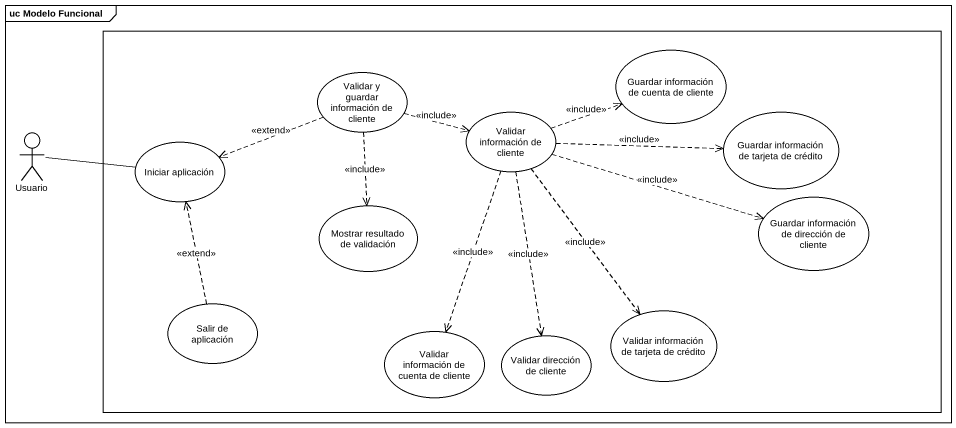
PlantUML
@startuml
mainframe uc Modelo Funcional
rectangle " " as rectangle1 {
  usecase "Validar y guardar información de cliente" as Validar_y_guardar
  usecase "Guardar información de cuenta de cliente" as Guardar_información_de
  usecase "Validar información de cliente" as Validar_información_de
  usecase "Guardar información de tarjeta de crédito" as Guardar_información_de_2
  usecase "Iniciar aplicación" as Iniciar_aplicación
  usecase "Mostrar resultado de validación" as Mostrar_resultado_de
  usecase "Guardar información de dirección de cliente" as Guardar_información_de_3
  usecase "Salir de aplicación" as Salir_de_aplicación
  usecase "Validar información de tarjeta de crédito" as Validar_información_de_2
  usecase "Validar información de cuenta de cliente" as Validar_información_de_3
  usecase "Validar dirección de cliente" as Validar_dirección_de_cliente
}
actor Usuario
Validar_y_guardar .right.> Validar_información_de : <<include>>
Validar_y_guardar .left.> Iniciar_aplicación : <<extend>>
Validar_y_guardar ..> Mostrar_resultado_de : <<include>>
Validar_información_de .right.> Guardar_información_de : <<include>>
Validar_información_de .right.> Guardar_información_de_2 : <<include>>
Validar_información_de .right.> Guardar_información_de_3 : <<include>>
Validar_información_de ..> Validar_información_de_2 : <<include>>
Validar_información_de ..> Validar_información_de_3 : <<include>>
Validar_información_de ..> Validar_dirección_de_cliente : <<include>>
Usuario -right- Iniciar_aplicación
Salir_de_aplicación .up.> Iniciar_aplicación : <<extend>>
@enduml
